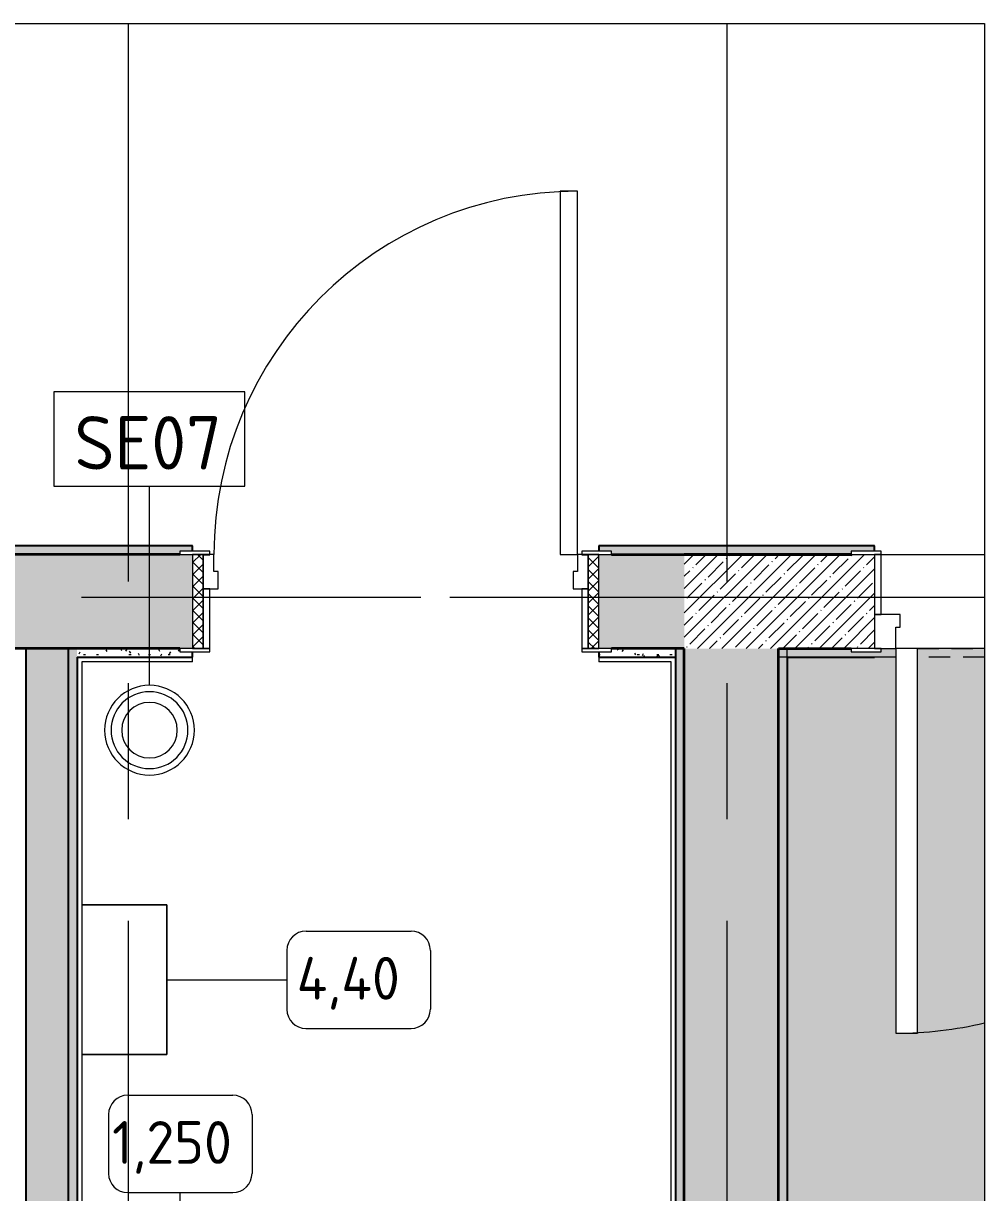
# Model space of a CAD drawing. Header units: millimetres. Extents: x 63482 to 319368, y -8553 to 29000.
# Drawn here: x 70314 to 72562, y 6407 to 9143 of the extents above; entities that cross this region are included whole.
import ezdxf

# ---------------------------------------------------------------- set-up
doc = ezdxf.new("R2010")
doc.units = ezdxf.units.MM
doc.linetypes.add('200_ШТРИХ__ш1_п0_6_', pattern=[80, 50, -30])
doc.linetypes.add('Осевая', pattern=[1587.5, 317.5, -238.125, 793.75, -238.125])
for name, color, linetype, lineweight in [('A-DETL-GENF', 7, 'Continuous', 9), ('A-DETL-MBND', 7, '200_ШТРИХ__ш1_п0_6_', 9), ('A-DOOR', 7, 'Continuous', 9), ('A-DOOR-1', 7, 'Continuous', 15), ('A-DOOR-FRAM', 7, 'Continuous', 15), ('A-DOOR-FRAM-1', 7, 'Continuous', 9), ('A-WALL', 7, 'Continuous', 9), ('I-FURN', 7, 'Continuous', 9), ('I-FURN-IDEN', 7, 'Continuous', 9), ('I-WALL', 7, 'Continuous', 9), ('P-SANR-FIXT-IDEN', 7, 'Continuous', 9), ('S-STRS-2', 7, 'Continuous', 9), ('Оси', 7, 'Continuous', 9), ('Оси-2', 7, 'Осевая', 9)]:
    doc.layers.add(name, color=color, linetype=linetype, lineweight=lineweight)
for name, color, linetype, lineweight, true_color in [('A-WALL-1', 7, 'Continuous', 25, 0x3c3c3c), ('A-WALL-3', 7, 'Continuous', 35, 0x3c3c3c), ('A-WALL-FNSH-1', 7, 'Continuous', 15, 0x3c3c3c), ('P-SANR-FIXT-1', 7, 'Continuous', 15, 0x4994b4)]:
    doc.layers.add(name, color=color, linetype=linetype, lineweight=lineweight, true_color=true_color)
doc.layers.add('S-STRS-1', color=7, linetype='Continuous', lineweight=15, transparency=1)
doc.styles.add('GOST Common', font='GOST_Common.ttf', dxfattribs={"height": 125})
doc.styles.add('GOST Common_1', font='GOST_Common.ttf', dxfattribs={"height": 100})
pattern_1 = [(45, (0, 0), (-28.512667, 28.512667), []), (45, (28.51, 0), (-28.512667, 28.512667), [50.403, -10.081, 1.676, -8.404])]
pattern_2 = [(0, (0, 0), (60.96, 15.24), [5.029, -40.691, 5.029, -40.691, -243.84]), (0, (0, 0), (60.96, 15.24), [-91.44, 5.029, -86.411, 5.029, -40.691, -106.68]), (0, (0, 0), (60.96, 15.24), [-228.6, 5.029, -25.451, 5.029, -71.171]), (120, (22.86, 7.62), (-43.678227, 45.1729086), [5.029, -40.691, 5.029, -40.691, -243.84]), (120, (22.86, 7.62), (-43.678227, 45.1729086), [-91.44, 5.029, -86.411, 5.029, -40.691, -106.68]), (120, (22.86, 7.62), (-43.678227, 45.1729086), [-228.6, 5.029, -25.451, 5.029, -71.171]), (240, (30.48, 38.1), (-17.281773, -60.4129086), [5.029, -40.691, 5.029, -40.691, -243.84]), (240, (30.48, 38.1), (-17.281773, -60.4129086), [-91.44, 5.029, -86.411, 5.029, -40.691, -106.68]), (240, (30.48, 38.1), (-17.281773, -60.4129086), [-228.6, 5.029, -25.451, 5.029, -71.171])]

# ---------------------------------------------------------------- blocks, each defined once
blk = doc.blocks.new('110_Дверь_СКБ_1Ст_Внутренняя1 - Д-7_л__950x2100h_Туалет-21784696-Фрагмент 3_1')
at = {"layer": 'A-DOOR'}
h = blk.add_hatch(dxfattribs=at)
h.set_pattern_fill('FP_5', color=256, style=0, pattern_type=2)
h.set_pattern_definition([(135, (1826.41, 174.685), (-14.14214, -14.14214), []), (225, (1826.41, 174.685), (14.14214, -14.14214), [])])
h.paths.add_polyline_path([(487.5, -110), (487.5, 110), (462.5, 110), (462.5, -110)])
at = {"layer": 'A-DOOR-FRAM-1'}
h = blk.add_hatch(dxfattribs=at)
h.set_pattern_fill('FP_6', color=256, style=0, pattern_type=2)
h.set_pattern_definition([(45, (-296.384, 174.685), (-14.1421, 14.1421), []), (135, (-296.384, 174.685), (-14.1421, -14.1421), [])])
h.paths.add_polyline_path([(-462.5, -110), (-437.5, -110), (-437.5, 110), (-462.5, 110), (-462.5, -19.3)])
at = {"layer": 'A-DOOR'}
blk.add_arc((437.5, 110), 850, 90, 180, dxfattribs=at)
at = {"layer": 'A-DOOR-1'}
for p, q in [((437.5, 960), (397.5, 960)), ((397.5, 960), (397.5, 110)), ((437.5, 110), (437.5, 960)), ((397.5, 110), (437.5, 110))]:
    blk.add_line(p, q, dxfattribs=at)
at = {"layer": 'A-DOOR-FRAM'}
for p, q in [((-422.5, 118), (-492.5, 118)), ((-492.5, 118), (-492.5, 110)), ((-492.5, 110), (-422.5, 110)), ((-437.5, 110), (-462.5, 110)), ((-462.5, 110), (-462.5, -110)), ((-412.5, 110), (-437.5, 110)), ((-437.5, 110), (-437.5, 30)), ((-437.5, -110), (-437.5, 110)), ((-422.5, 110), (-437.5, 110)), ((-437.5, 110), (-437.5, 109)), ((-422.5, 110), (-422.5, 118)), ((-422.5, 109), (-422.5, 110)), ((-412.5, 70), (-412.5, 110)), ((437.5, 110), (437.5, 70)), ((462.5, 110), (437.5, 110)), ((517.5, 118), (447.5, 118)), ((447.5, 118), (447.5, 110)), ((462.5, 110), (447.5, 110)), ((447.5, 110), (447.5, 109)), ((447.5, 110), (517.5, 110)), ((462.5, 30), (462.5, 110)), ((487.5, 110), (462.5, 110)), ((462.5, 110), (462.5, -110)), ((462.5, 109), (462.5, 110)), ((487.5, -110), (487.5, 110)), ((517.5, 110), (517.5, 118)), ((-437.5, 109), (-422.5, 109)), ((447.5, 109), (462.5, 109)), ((-402.5, 70), (-412.5, 70)), ((-402.5, 30), (-402.5, 70)), ((437.5, 70), (427.5, 70)), ((427.5, 70), (427.5, 30)), ((-437.5, 30), (-402.5, 30)), ((-422.5, 30), (-437.5, 30)), ((-437.5, 30), (-437.5, -110)), ((-422.5, -110), (-422.5, 30)), ((427.5, 30), (462.5, 30)), ((462.5, 30), (447.5, 30)), ((447.5, 30), (447.5, -110)), ((462.5, -110), (462.5, 30)), ((-422.5, -110), (-492.5, -110)), ((-492.5, -110), (-492.5, -118)), ((-492.5, -118), (-422.5, -118)), ((-462.5, -110), (-437.5, -110)), ((-437.5, -110), (-422.5, -110)), ((-422.5, -118), (-422.5, -110)), ((447.5, -110), (462.5, -110)), ((517.5, -110), (447.5, -110)), ((447.5, -110), (447.5, -118)), ((447.5, -118), (517.5, -118)), ((462.5, -110), (487.5, -110)), ((517.5, -118), (517.5, -110))]:
    blk.add_line(p, q, dxfattribs=at)
blk = doc.blocks.new('110_Дверь_СКБ_2Ст - Д-1 Лестничная клетка EIS60-24319353-Фрагмент 3_1')
at = {"layer": 'A-DOOR'}
blk.add_arc((662.5, 110), 900, 90, 103.3113, dxfattribs=at)
at = {"layer": 'A-DOOR-1'}
for p, q in [((662.5, 1010), (612.5, 1010)), ((612.5, 1010), (612.5, 110)), ((662.5, 110), (662.5, 1010)), ((612.5, 110), (662.5, 110))]:
    blk.add_line(p, q, dxfattribs=at)
at = {"layer": 'A-DOOR-FRAM'}
for p, q in [((662.5, 110), (662.5, 60)), ((712.5, 110), (662.5, 110)), ((767.5, 118), (697.5, 118)), ((697.5, 118), (697.5, 110)), ((697.5, 110), (767.5, 110)), ((712.5, 30), (712.5, 110)), ((767.5, 110), (767.5, 118)), ((662.5, 60), (652.5, 60)), ((652.5, 60), (652.5, 30)), ((652.5, 30), (712.5, 30)), ((712.5, 30), (697.5, 30)), ((697.5, 30), (697.5, -110)), ((712.5, -110), (712.5, 30)), ((697.5, -110), (712.5, -110)), ((767.5, -110), (697.5, -110)), ((697.5, -110), (697.5, -118)), ((697.5, -118), (767.5, -118)), ((767.5, -118), (767.5, -110))]:
    blk.add_line(p, q, dxfattribs=at)
blk = doc.blocks.new('мусорная корзина - Round_ Metal-30590745-Фрагмент 3_1')
at = {"layer": 'P-SANR-FIXT-1'}
for radius, start, end in [(105, 0, 180), (90, 360, 180), (65, 0, 180), (105, 180, 360), (90, 180, 360), (65, 180, 360)]:
    blk.add_arc((0, 0), radius, start, end, dxfattribs=at)
blk = doc.blocks.new('DET_L_Линия разрыва - М100-31031471-Фрагмент 3_1')
at = {"layer": 'A-DETL-GENF'}
blk.add_line((0, 0), (4600, 0), dxfattribs=at)
blk = doc.blocks.new('DET_L_Линия разрыва - М100-30612265-Фрагмент 3_1')
at = {"layer": 'A-DETL-GENF'}
blk.add_line((3575.5, 0), (0, 0), dxfattribs=at)
blk = doc.blocks.new('М_сантехническая_рамка1 - В рамке-30590747-Фрагмент 3_1')
at = {"layer": 'P-SANR-FIXT-IDEN'}
for p, q in [((4.293, 2.24), (-4.639, 2.24)), ((-4.639, 2.24), (-4.639, -2.178)), ((4.293, -2.178), (4.293, 2.24)), ((-4.639, -2.178), (4.293, -2.178))]:
    blk.add_line(p, q, dxfattribs=at)
blk = doc.blocks.new('Марка_Мебель - В прямоуг_Balcon_Марка-25523697-Фрагмент 3_1')
at = {"layer": 'I-FURN-IDEN'}
for p, q in [((-2.455, 2.278), (2.455, 2.278)), ((-3.355, 1.378), (-3.355, -1.384)), ((3.355, 1.378), (3.355, -1.378)), ((-2.461, -2.278), (2.455, -2.278))]:
    blk.add_line(p, q, dxfattribs=at)
for centre, radius, start, end in [((-2.455, 1.378), 0.9, 90, 180), ((2.455, 1.378), 0.9, 0, 90), ((-2.461, -1.384), 0.893, 180, 270), ((2.455, -1.378), 0.9, 270, 0)]:
    blk.add_arc(centre, radius, start, end, dxfattribs=at)

msp = doc.modelspace()

# ---------------------------------------------------------------- hatches: boundary and pattern name
at = {"layer": 'I-WALL'}
h = msp.add_hatch(dxfattribs=at)
h.set_pattern_fill('FP_10', color=256, style=0, pattern_type=2)
h.set_pattern_definition(pattern_2)
h.paths.add_polyline_path([(71690, 7900), (72250, 7900), (72250, 7908), (72305, 7908), (72305, 7920), (71660, 7920), (71660, 7908), (71690, 7908)])
h.paths.add_polyline_path([(70680, 7900), (70680, 7908), (70710, 7908), (70710, 7920), (69360, 7920), (69360, 7908), (69390, 7908), (69390, 7900), (69868.9, 7900)])
h.paths.add_polyline_path([(64810.9, 7900), (65880, 7900), (65880, 7908), (65910, 7908), (65910, 7920), (64810.9, 7920), (64810.9, 7915.1)])
h.paths.add_polyline_path([(67560.6, 7900), (68230, 7900), (68230, 7908), (68260, 7908), (68260, 7920), (66860, 7920), (66860, 7908), (66890, 7908), (66890, 7900)])
h = msp.add_hatch(dxfattribs=at)
h.set_pattern_fill('FP_3', color=256, style=0, pattern_type=2)
h.set_pattern_definition(pattern_1)
h.paths.add_polyline_path([(69360, 7680), (70710, 7680), (70710, 7900), (69360, 7900)])
h.paths.add_polyline_path([(71860, 7680), (71860, 7900), (71660, 7900), (71660, 7680), (71840, 7680)])
h.paths.add_polyline_path([(66890, 7680), (68260, 7680), (68260, 7900), (66860, 7900), (66860, 7680)])
h = msp.add_hatch(dxfattribs=at)
h.set_pattern_fill('FP_3', color=256, style=0, pattern_type=2)
h.set_pattern_definition(pattern_1)
h.paths.add_polyline_path([(72305, 7680), (72305, 7900), (71860, 7900), (71860, 7680), (72250, 7680)])
h = msp.add_hatch(dxfattribs=at)
h.set_pattern_fill('FP_4', color=256, style=0, pattern_type=2)
h.set_pattern_definition([(135, (0, 0), (-37.717076, -37.717076), [53.34, -8.89, 1.778, -8.89]), (135, (0, 37.694), (-37.717076, -37.717076), []), (50, (0, 0), (63.763904, -5.57885), [6.668, -73.343]), (355, (0, 0), (-12.334876, 66.869514), [5.334, -58.674]), (100.451, (5.314, -0.465), (51.43036, 61.29098), [5.667, -62.332]), (46.184, (0, 17.78), (94.87722, -14.71484), [10.001, -110.014]), (96.636, (7.91, 16.55), (83.09115, 86.5993), [8.5, -93.497]), (351.184, (0, 17.78), (83.09204, 86.59928), [8.001, -88.011]), (21, (8.89, 13.335), (53.064487, -35.792726), [6.667, -73.342]), (326, (8.89, 13.335), (21.63066, 64.46546), [5.334, -58.674]), (71.451, (13.31, 10.35), (74.69646, 28.672367), [5.667, -62.332]), (37.5, (0, 0), (1.080413, 29.594271), [1.676, -56.286, 1.676, -57.887, -58.896]), (37.5, (0, 0), (1.080413, 29.594271), [-117.526, 1.676, -57.22]), (7.5, (0, 0), (23.386368, 35.063507), [1.676, -32.283, 1.676, -54.953, -22.447]), (7.5, (0, 0), (23.386368, 35.063507), [-90.589, 1.676, -20.771]), (327.5, (-19.825, 0), (47.456567, -2.005468), [1.676, -20.549, 1.676, -67.666, -92.012]), (327.5, (-19.825, 0), (47.456567, -2.005468), [-91.567, 1.676, -90.335]), (317.5, (-28.715, 0), (51.844948, 8.89904), [1.676, -27.216, 1.676, -44.374, -65.342]), (317.5, (-28.715, 0), (51.844948, 8.89904), [-74.943, 1.676, -63.665])])
h.paths.add_polyline_path([(70420, 3980), (70420, 7680), (70320, 7680), (70320, 3980)])
h = msp.add_hatch(dxfattribs=at)
h.set_pattern_fill('FP_10', color=256, style=0, pattern_type=2)
h.set_pattern_definition(pattern_2)
h.paths.add_polyline_path([(70420, 3740), (70440, 3740), (70440, 7680), (70420, 7680), (70420, 3760)])
h = msp.add_hatch(dxfattribs=at)
h.set_pattern_fill('FP_10', color=256, style=0, pattern_type=2)
h.set_pattern_definition(pattern_2)
h.paths.add_polyline_path([(71660, 7660), (71840, 7660), (71840, 7680), (71690, 7680), (71690, 7672), (71660, 7672)])
h.paths.add_polyline_path([(70445.9, 7660), (70710, 7660), (70710, 7672), (70680, 7672), (70680, 7680), (70440, 7680), (70440, 7660)])
h = msp.add_hatch(dxfattribs=at)
h.set_pattern_fill('FP_10', color=256, style=0, pattern_type=2)
h.set_pattern_definition(pattern_2)
h.paths.add_polyline_path([(71840, 140), (71860, 140), (71860, 7680), (71840, 7680), (71840, 141)])
h = msp.add_hatch(dxfattribs=at)
h.set_pattern_fill('FP_3', color=256, style=0, pattern_type=2)
h.set_pattern_definition(pattern_1)
h.paths.add_polyline_path([(71860, 120), (72080, 120), (72080, 7680), (71860, 7680), (71860, 140)])
at = {"layer": 'S-STRS-1'}
msp.add_hatch(color=256, dxfattribs=at).paths.add_polyline_path([(72080, 5520), (72561.9, 5520), (72561.9, 7680), (72405, 7680), (72405, 6780), (72355, 6780), (72355, 7680), (72320, 7680), (72320, 7672), (72250, 7672), (72250, 7680), (72080, 7680), (72080, 7003.3)])

# ---------------------------------------------------------------- linework, layer by layer
at = {"layer": 'A-DETL-MBND'}
for p, q in [((72100, 7680), (72100, 535)), ((72405, 7680), (72561.9, 7680)), ((72355, 7660), (72080, 7660)), ((72561.9, 7660), (72405, 7660))]:
    msp.add_line(p, q, dxfattribs=at)
at = {"layer": 'A-WALL'}
for p, q in [((72080, 7921), (72080, 7920)), ((72100.4, 7659), (72100, 7659))]:
    msp.add_line(p, q, dxfattribs=at)
at = {"layer": 'A-WALL-1'}
for p, q in [((70710, 7920), (69360, 7920)), ((70710, 7908), (70710, 7920)), ((72305, 7920), (71660, 7920)), ((71660, 7920), (71660, 7908)), ((72305, 7908), (72305, 7920)), ((70320, 7680), (70320, 3980)), ((70420, 3980), (70420, 7680)), ((70710, 7660), (70710, 7672)), ((71660, 7672), (71660, 7660)), ((71840, 140), (71840, 7680)), ((70440, 7660), (70710, 7660)), ((70440, 7660), (70440, 3740)), ((71660, 7660), (71840, 7660))]:
    msp.add_line(p, q, dxfattribs=at)
at = {"layer": 'A-WALL-3'}
for p, q in [((70680, 7900), (69390, 7900)), ((71690, 7900), (72250, 7900)), ((72250, 7900), (71860, 7900)), ((70680, 7680), (69390, 7680)), ((71860, 7680), (71690, 7680)), ((71860, -100), (71860, 7680)), ((72080, 120), (72080, 7680)), ((72080, 7680), (72250, 7680))]:
    msp.add_line(p, q, dxfattribs=at)
at = {"layer": 'A-WALL-FNSH-1'}
for p, q in [((70710, 7921), (69360, 7921)), ((70710, 7920), (70710, 7921)), ((72305, 7921), (71660, 7921)), ((71660, 7921), (71660, 7920)), ((72305, 7920), (72305, 7921)), ((70441, 7659), (70710, 7659)), ((70441, 3739), (70441, 7659)), ((70710, 7659), (70710, 7660)), ((71660, 7660), (71660, 7659)), ((71660, 7659), (71839, 7659)), ((71839, 7659), (71839, 141)), ((72305, 7660), (72100, 7660)), ((72100, 7660), (72100, 130)), ((72101, 7659), (72305, 7659)), ((72101, 140), (72101, 7659)), ((72305, 7659), (72305, 7660))]:
    msp.add_line(p, q, dxfattribs=at)
at = {"layer": 'I-FURN'}
for p, q in [((70650, 7080), (70451, 7080)), ((70451, 7080), (70650, 7080)), ((70650, 6730), (70650, 7080)), ((70650, 7080), (70650, 6730)), ((70451, 6730), (70650, 6730)), ((70650, 6730), (70451, 6730))]:
    msp.add_line(p, q, dxfattribs=at)
at = {"layer": 'I-FURN-IDEN'}
for p, q in [((70650, 6905), (70930.6, 6905)), ((70681.3, 6030.5), (70681.3, 6407))]:
    msp.add_line(p, q, dxfattribs=at)
at = {"layer": 'I-WALL'}
for p, q in [((72320, 7900), (72561.9, 7900)), ((72561.9, 7680), (72405, 7680)), ((70710, 7649), (70451, 7649)), ((70451, 7649), (70451, 3740)), ((70710, 7649), (70710, 7659)), ((71660, 7659), (71660, 7649)), ((71829, 7649), (71660, 7649)), ((71829, 151), (71829, 7649)), ((72100.4, 1630.5), (72100.4, 7659)), ((72101, 7659), (72100.4, 7659)), ((72101.4, 7659), (72101.4, 535))]:
    msp.add_line(p, q, dxfattribs=at)
at = {"layer": 'P-SANR-FIXT-IDEN'}
msp.add_line((70609.3, 7594), (70609.3, 8059.6), dxfattribs=at)
at = {"layer": 'S-STRS-2'}
msp.add_line((72561.9, 7680), (72405, 7680), dxfattribs=at)
at = {"layer": 'Оси'}
for p, q in [((70560, 7892.8), (70560, 9142.8)), ((71960, 7892.8), (71960, 9142.8)), ((71311.9, 7800), (72561.9, 7800))]:
    msp.add_line(p, q, dxfattribs=at)
at = {"layer": 'Оси-2'}
for p, q in [((70560, -656.3), (70560, 7892.8)), ((71960, -656.3), (71960, 7892.8)), ((65132.2, 7800), (71311.9, 7800))]:
    msp.add_line(p, q, dxfattribs=at)

# ---------------------------------------------------------------- block references
at = {"layer": 'A-DETL-GENF'}
for name, rotation in [('DET_L_Линия разрыва - М100-30612265-Фрагмент 3_1', 180), ('DET_L_Линия разрыва - М100-31031471-Фрагмент 3_1', 270.0000000000001)]:
    msp.add_blockref(name, (72561.9, 9142.8), dxfattribs=dict(at, rotation=rotation))
at = {"layer": 'A-DOOR'}
msp.add_blockref('110_Дверь_СКБ_1Ст_Внутренняя1 - Д-7_л__950x2100h_Туалет-21784696-Фрагмент 3_1', (71172.5, 7790), dxfattribs=at)
at = {"layer": 'A-DOOR', "rotation": 180}
msp.add_blockref('110_Дверь_СКБ_2Ст - Д-1 Лестничная клетка EIS60-24319353-Фрагмент 3_1', (73017.5, 7790), dxfattribs=at)
at = {"layer": 'I-FURN-IDEN', "xscale": 49.99999999999998, "yscale": 49.99999999999998, "zscale": 49.99999999999998}
for p in [(71098.3, 6905), (70681.3, 6520.9)]:
    msp.add_blockref('Марка_Мебель - В прямоуг_Balcon_Марка-25523697-Фрагмент 3_1', p, dxfattribs=at)
at = {"layer": 'P-SANR-FIXT-1'}
msp.add_blockref('мусорная корзина - Round_ Metal-30590745-Фрагмент 3_1', (70609.3, 7489), dxfattribs=at)
at = {"layer": 'P-SANR-FIXT-IDEN', "xscale": 49.99999999999998, "yscale": 49.99999999999998, "zscale": 49.99999999999998}
msp.add_blockref('М_сантехническая_рамка1 - В рамке-30590747-Фрагмент 3_1', (70617.9, 8168.5), dxfattribs=at)

# ---------------------------------------------------------------- texts
at = {"layer": 'I-FURN-IDEN', "char_height": 100, "attachment_point": 1, "style": 'GOST Common_1'}
for s, insert, width in [('4,40', (70953.5, 6958.5), 332.7), ('1,250', (70521.8, 6574.4), 368.776)]:
    msp.add_mtext(s, dxfattribs=dict(at, insert=insert, width=width))
at = {"layer": 'P-SANR-FIXT-IDEN', "insert": (70433.6, 8223.9), "char_height": 125, "width": 444.937, "attachment_point": 1, "style": 'GOST Common'}
msp.add_mtext('SE07', dxfattribs=at)

doc.saveas('drawing.dxf')
